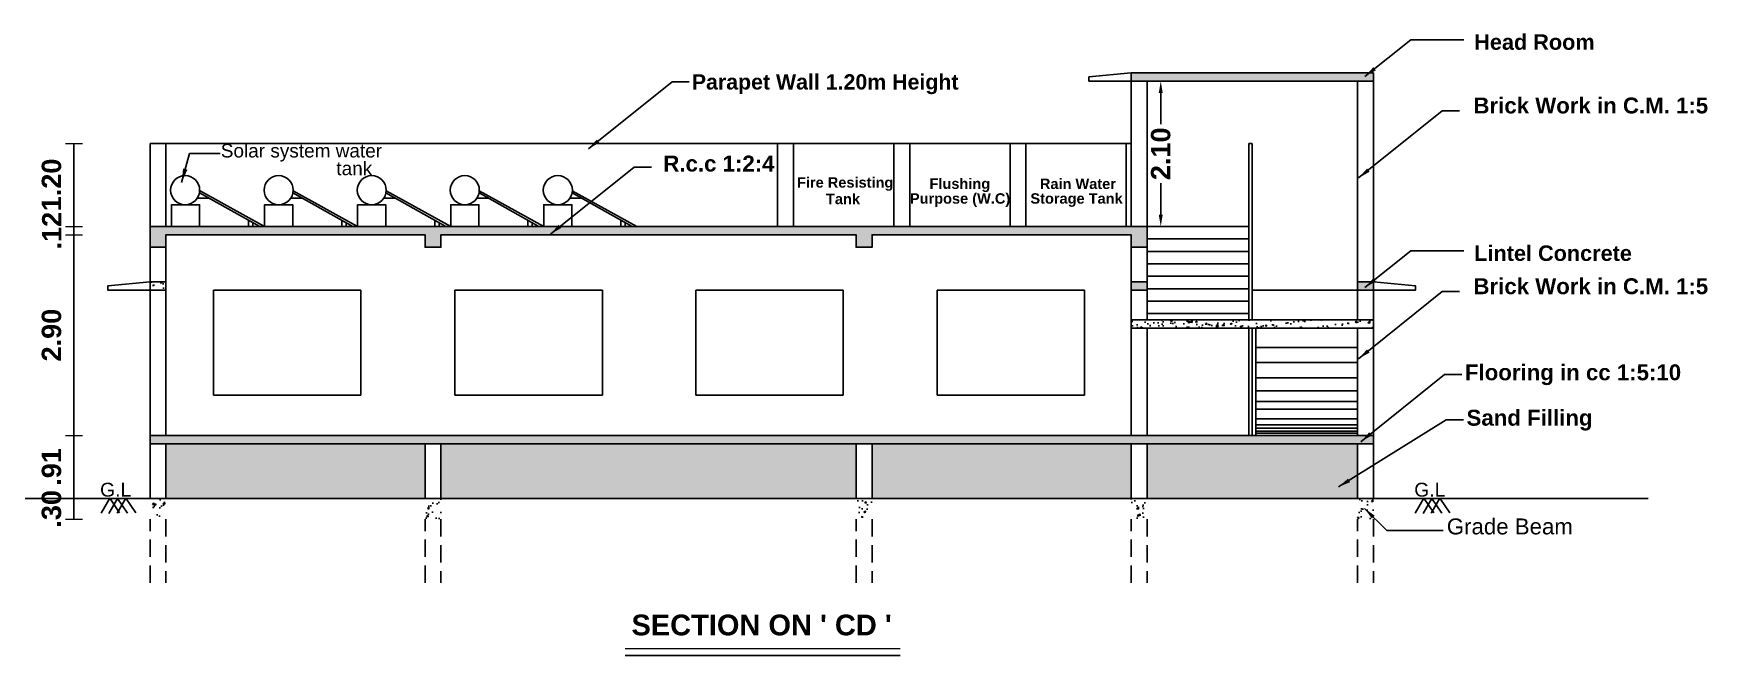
# Model space of a CAD drawing. Header units: metres. Extents: x 75088 to 75192, y -5136 to -5050.
# Drawn here: x 75114.93 to 75139.12, y -5081.04 to -5072.05 of the extents above; entities that cross this region are included whole.
import ezdxf

# ---------------------------------------------------------------- set-up
doc = ezdxf.new("R2010")
doc.units = ezdxf.units.M
doc.header["$MEASUREMENT"] = 0
doc.header["$PDMODE"] = 2
doc.linetypes.add('HIDDEN', pattern=[0.375, 0.25, -0.125])
doc.styles.add('Ar Bold', font='arialbd.ttf', dxfattribs={"height": 0.28})
doc.styles.add('Arial$001', font='arial.ttf', dxfattribs={"height": 2.34})
doc.styles.add('Arial$101', font='arialbd.ttf', dxfattribs={"height": 3.312})
doc.styles.get("Standard").update_dxf_attribs({"font": 'arial.ttf', "height": 0.25})
doc.dimstyles.get("Standard").update_dxf_attribs({"dimtxt": 0.22, "dimasz": 0.18, "dimexe": 0.18, "dimexo": 0.0625, "dimgap": 0.09, "dimtad": 0, "dimtih": 1, "dimtoh": 1, "dimzin": 0, "dimdsep": 46, "dimtxsty": 'Standard', "dimcen": 0.09, "dimadec": 0, "dimazin": 0, "dimtfac": 1, "dimtofl": 0, "dimtmove": 0, "dimatfit": 3, "dimfxl": 0, "dimtolj": 1, "dimtzin": 0, "dimarcsym": 0})
doc.dimstyles.new('~dimensions', dxfattribs={"dimtxt": 0.28, "dimasz": 0.17, "dimexe": 0.05, "dimexo": 0.0625, "dimgap": 0.06, "dimtad": 1, "dimzin": 4, "dimdsep": 46, "dimtxsty": 'Ar Bold', "dimcen": 0.09, "dimse1": 1, "dimse2": 1, "dimsd1": 1, "dimsd2": 1, "dimclrt": 71, "dimadec": 0, "dimazin": 0, "dimtfac": 1, "dimtix": 1, "dimtofl": 0, "dimtmove": 2, "dimatfit": 3, "dimfxl": 0, "dimtolj": 1, "dimtzin": 0, "dimarcsym": 0})
doc.dimstyles.new('~Dimention', dxfattribs={"dimtxt": 0.22, "dimasz": 0.2, "dimexe": 0.05, "dimexo": 0.0625, "dimgap": 0.09, "dimtad": 1, "dimzin": 4, "dimdsep": 46, "dimtxsty": 'Ar Bold', "dimcen": 0, "dimse1": 1, "dimse2": 1, "dimclrd": 8, "dimclrt": 71, "dimadec": 0, "dimazin": 0, "dimtfac": 1, "dimtix": 1, "dimtofl": 0, "dimtmove": 2, "dimatfit": 3, "dimfxl": 0, "dimtolj": 1, "dimtzin": 0, "dimarcsym": 0})

# ---------------------------------------------------------------- blocks, each defined once
blk = doc.blocks.new('*D39')
at = {"color": 0, "lineweight": -2}
for p, q in [((75131.223, -5072.91), (75131.223, -5073.364)), ((75131.223, -5074.67), (75131.223, -5074.216))]:
    blk.add_line(p, q, dxfattribs=at)
at = {"color": 0, "lineweight": 5}
for points in [[(75131.194, -5072.91), (75131.251, -5072.91), (75131.223, -5072.74)], [(75131.194, -5074.67), (75131.251, -5074.67), (75131.223, -5074.84)]]:
    blk.add_solid(points, dxfattribs=at)
at = {"layer": 'Defpoints', "color": 0, "lineweight": 5}
for p in [(75131.223, -5072.74), (75131.223, -5072.74), (75131.223, -5074.84)]:
    blk.add_point(p, dxfattribs=at)
at = {"color": 71, "insert": (75131.223, -5073.79), "char_height": 0.28, "attachment_point": 5, "rotation": 90, "style": 'Ar Bold'}
blk.add_mtext('\\A1;2.10', dxfattribs=at)
blk = doc.blocks.new('*D46')
at = {"layer": 'Defpoints', "color": 0, "lineweight": 5}
for p in [(75115.396, -5078.77), (75115.517, -5078.77), (75115.517, -5079.071)]:
    blk.add_point(p, dxfattribs=at)
at = {"color": 71, "insert": (75115.193, -5078.921), "char_height": 0.28, "attachment_point": 5, "rotation": 90, "style": 'Ar Bold'}
blk.add_mtext('\\A1;.30', dxfattribs=at)
blk = doc.blocks.new('*D47')
at = {"layer": 'Defpoints', "color": 0, "lineweight": 5}
for p in [(75115.396, -5077.86), (75115.517, -5077.86), (75115.517, -5078.77)]:
    blk.add_point(p, dxfattribs=at)
at = {"color": 71, "insert": (75115.193, -5078.315), "char_height": 0.28, "attachment_point": 5, "rotation": 90, "style": 'Ar Bold'}
blk.add_mtext('\\A1;.91', dxfattribs=at)
blk = doc.blocks.new('*D48')
at = {"layer": 'Defpoints', "color": 0, "lineweight": 5}
for p in [(75115.396, -5074.96), (75115.517, -5074.96), (75115.517, -5077.86)]:
    blk.add_point(p, dxfattribs=at)
at = {"color": 71, "insert": (75115.193, -5076.41), "char_height": 0.28, "attachment_point": 5, "rotation": 90, "style": 'Ar Bold'}
blk.add_mtext('\\A1;2.90', dxfattribs=at)
blk = doc.blocks.new('*D49')
at = {"layer": 'Defpoints', "color": 0, "lineweight": 5}
for p in [(75115.396, -5074.84), (75115.517, -5074.84), (75115.517, -5074.96)]:
    blk.add_point(p, dxfattribs=at)
at = {"color": 71, "insert": (75115.196, -5074.9), "char_height": 0.28, "attachment_point": 5, "rotation": 90, "style": 'Ar Bold'}
blk.add_mtext('\\A1;.12', dxfattribs=at)
blk = doc.blocks.new('*D50')
at = {"layer": 'Defpoints', "color": 0, "lineweight": 5}
for p in [(75115.396, -5073.64), (75115.517, -5073.64), (75115.517, -5074.84)]:
    blk.add_point(p, dxfattribs=at)
at = {"color": 71, "insert": (75115.193, -5074.24), "char_height": 0.28, "attachment_point": 5, "rotation": 90, "style": 'Ar Bold'}
blk.add_mtext('\\A1;1.20', dxfattribs=at)

msp = doc.modelspace()

# ---------------------------------------------------------------- hatches: boundary and pattern name
h = msp.add_hatch()
h.set_pattern_fill('AR-CONC', color=256, scale=0.035)
h.set_pattern_definition([(50, (72496.78068, -2637.34472), (0.251041064, -0.021963247), [0.02625, -0.28875]), (355, (72496.78068, -2637.34472), (-0.048562967, 0.263267247), [0.021, -0.231]), (100.4514445, (72496.8016, -2637.34655), (0.202478096, 0.241303997), [0.022309067, -0.24539974]), (46.1842, (72496.78068, -2637.27472), (0.373534466, -0.057931748), [0.039375, -0.433125]), (96.635635, (72496.8118, -2637.27954), (0.32713168, 0.34094151), [0.03346362, -0.368099816]), (351.184164, (72496.7807, -2637.2747), (0.32713168, 0.34094151), [0.0315, -0.3465]), (21, (72496.81568, -2637.29222), (0.208917468, -0.140916612), [0.02625, -0.28875]), (326, (72496.81568, -2637.29222), (0.085160366, 0.253802516), [0.021, -0.231]), (71.451445, (72496.8331, -2637.30396), (0.294077832, 0.112885903), [0.022309066, -0.24539974]), (37.5, (72496.78068, -2637.34472), (0.0042559494, 0.1165128488), [0, -0.2282, 0, -0.2345, 0, -0.231875]), (7.5, (72496.78068, -2637.34472), (0.092074338, 0.138044099), [0, -0.1337, 0, -0.22295, 0, -0.088375]), (327.5, (72496.70263, -2637.34472), (0.1868378527, -0.007894205), [0, -0.0875, 0, -0.273, 0, -0.36225]), (317.5, (72496.66763, -2637.34472), (0.204115159, 0.035036744), [0, -0.11375, 0, -0.1813, 0, -0.25725])])
h.paths.add_polyline_path([(75116.616, -5077.86), (75116.846, -5077.86), (75134.295, -5077.86), (75134.295, -5077.98), (75134.065, -5077.98), (75116.616, -5077.98)])
h.paths.add_polyline_path([(75130.795, -5075.64), (75131.025, -5075.64), (75131.025, -5075.76), (75130.795, -5075.76)])
h.paths.add_polyline_path([(75134.065, -5075.64), (75134.295, -5075.64), (75134.295, -5075.76), (75134.065, -5075.76)])
h.paths.add_polyline_path([(75116.616, -5074.84), (75116.846, -5074.84), (75131.025, -5074.84), (75131.025, -5075.14), (75130.795, -5075.14), (75130.795, -5074.96), (75127.05, -5074.96), (75127.05, -5075.14), (75126.82, -5075.14), (75126.82, -5074.96), (75120.82, -5074.96), (75120.82, -5075.14), (75120.591, -5075.14), (75120.591, -5074.96), (75116.846, -5074.96), (75116.846, -5075.14), (75116.616, -5075.14)])
h.paths.add_polyline_path([(75134.295, -5072.74), (75134.295, -5072.62), (75130.795, -5072.62), (75130.795, -5072.74)])
h = msp.add_hatch()
h.set_pattern_fill('AR-CONC', color=256, scale=0.035)
h.set_pattern_definition([(50, (72383.59077, -2619.00098), (0.251041064, -0.021963247), [0.02625, -0.28875]), (355, (72383.59077, -2619.00098), (-0.048562967, 0.263267247), [0.021, -0.231]), (100.4514445, (72383.61169, -2619.0028), (0.202478096, 0.241303997), [0.022309067, -0.24539974]), (46.1842, (72383.59077, -2618.93098), (0.373534466, -0.057931748), [0.039375, -0.433125]), (96.635635, (72383.6219, -2618.9358), (0.32713168, 0.34094151), [0.03346362, -0.368099816]), (351.184164, (72383.59077, -2618.93098), (0.32713168, 0.34094151), [0.0315, -0.3465]), (21, (72383.62577, -2618.94848), (0.208917468, -0.140916612), [0.02625, -0.28875]), (326, (72383.62577, -2618.94848), (0.085160366, 0.253802516), [0.021, -0.231]), (71.451445, (72383.64318, -2618.96022), (0.294077832, 0.112885903), [0.022309066, -0.24539974]), (37.5, (72383.59077, -2619.00098), (0.0042559494, 0.1165128488), [0, -0.2282, 0, -0.2345, 0, -0.231875]), (7.5, (72383.59077, -2619.00098), (0.092074338, 0.138044099), [0, -0.1337, 0, -0.22295, 0, -0.088375]), (327.5, (72383.51272, -2619.00098), (0.1868378527, -0.007894205), [0, -0.0875, 0, -0.273, 0, -0.36225]), (317.5, (72383.47772, -2619.00098), (0.204115159, 0.035036744), [0, -0.11375, 0, -0.1813, 0, -0.25725])])
h.paths.add_polyline_path([(75116.846, -5075.64), (75116.616, -5075.64), (75116.616, -5075.76), (75116.846, -5075.76)])
h = msp.add_hatch()
h.set_pattern_fill('AR-CONC', color=256, scale=0.035)
h.set_pattern_definition([(50, (72367.37495, -2657.07999), (0.251041064, -0.021963247), [0.02625, -0.28875]), (355, (72367.37495, -2657.08), (-0.048562967, 0.263267247), [0.021, -0.231]), (100.4514445, (72367.39587, -2657.08182), (0.202478096, 0.241303997), [0.022309067, -0.24539974]), (46.1842, (72367.37495, -2657.01), (0.373534466, -0.057931748), [0.039375, -0.433125]), (96.635635, (72367.40608, -2657.0148), (0.32713168, 0.34094151), [0.03346362, -0.368099816]), (351.184164, (72367.37495, -2657.01), (0.32713168, 0.34094151), [0.0315, -0.3465]), (21, (72367.40995, -2657.02749), (0.208917468, -0.140916612), [0.02625, -0.28875]), (326, (72367.40995, -2657.0275), (0.085160366, 0.253802516), [0.021, -0.231]), (71.451445, (72367.42736, -2657.03923), (0.294077832, 0.112885903), [0.022309066, -0.24539974]), (37.5, (72367.37495, -2657.07999), (0.0042559494, 0.1165128488), [0, -0.2282, 0, -0.2345, 0, -0.231875]), (7.5, (72367.37495, -2657.07999), (0.092074338, 0.138044099), [0, -0.1337, 0, -0.22295, 0, -0.088375]), (327.5, (72367.2969, -2657.07999), (0.1868378527, -0.007894205), [0, -0.0875, 0, -0.273, 0, -0.36225]), (317.5, (72367.2619, -2657.07999), (0.204115159, 0.035036744), [0, -0.11375, 0, -0.1813, 0, -0.25725])])
h.paths.add_polyline_path([(75134.295, -5076.19), (75130.795, -5076.19), (75130.795, -5076.31), (75134.295, -5076.31)])
h = msp.add_hatch()
h.set_pattern_fill('AR-SAND', color=256, scale=0.1)
h.set_pattern_definition([(37.5, (72496.78068, -2637.34472), (-0.006299336, 0.192682377), [0, -0.152, 0, -0.17, 0, -0.1625]), (7.5, (72496.78068, -2637.34472), (0.17697767, 0.282214607), [0, -0.082, 0, -0.137, 0, -0.0525]), (327.5, (72496.65768, -2637.34472), (0.311414186, 0.000565905), [0, -0.05, 0, -0.18, 0, -0.235]), (317.5, (72496.65768, -2637.34472), (0.30061266, 0.087767556), [0, -0.025, 0, -0.118, 0, -0.135])])
h.paths.add_polyline_path([(75131.025, -5077.98), (75134.065, -5077.98), (75134.065, -5078.77), (75131.025, -5078.77)])
h.paths.add_polyline_path([(75127.05, -5077.98), (75130.795, -5077.98), (75130.795, -5078.77), (75127.05, -5078.77)])
h.paths.add_polyline_path([(75120.82, -5077.98), (75126.82, -5077.98), (75126.82, -5078.77), (75120.82, -5078.77)])
h.paths.add_polyline_path([(75116.846, -5077.98), (75120.591, -5077.98), (75120.591, -5078.77), (75116.846, -5078.77)])
h = msp.add_hatch()
h.set_pattern_fill('AR-CONC', color=256, scale=0.035)
h.set_pattern_definition([(50, (71560.10177, -4143.4634), (0.251041064, -0.021963247), [0.02625, -0.28875]), (355, (71560.10177, -4143.4634), (-0.048562967, 0.263267247), [0.021, -0.231]), (100.4514445, (71560.1227, -4143.46522), (0.202478096, 0.241303997), [0.022309067, -0.24539974]), (46.1842, (71560.10177, -4143.3934), (0.373534466, -0.057931748), [0.039375, -0.433125]), (96.635635, (71560.1329, -4143.3982), (0.32713168, 0.34094151), [0.03346362, -0.368099816]), (351.184164, (71560.10177, -4143.3934), (0.32713168, 0.34094151), [0.0315, -0.3465]), (21, (71560.13677, -4143.4109), (0.208917468, -0.140916612), [0.02625, -0.28875]), (326, (71560.13677, -4143.4109), (0.085160366, 0.253802516), [0.021, -0.231]), (71.451445, (71560.15418, -4143.42263), (0.294077832, 0.112885903), [0.022309066, -0.24539974]), (37.5, (71560.10177, -4143.46339), (0.0042559494, 0.1165128488), [0, -0.2282, 0, -0.2345, 0, -0.231875]), (7.5, (71560.10177, -4143.46339), (0.092074338, 0.138044099), [0, -0.1337, 0, -0.22295, 0, -0.088375]), (327.5, (71560.02372, -4143.46339), (0.1868378527, -0.007894205), [0, -0.0875, 0, -0.273, 0, -0.36225]), (317.5, (71559.98872, -4143.46339), (0.204115159, 0.035036744), [0, -0.11375, 0, -0.1813, 0, -0.25725])])
h.paths.add_polyline_path([(75116.846, -5078.77), (75116.846, -5079.071), (75116.616, -5079.071), (75116.616, -5078.77)])
h = msp.add_hatch()
h.set_pattern_fill('AR-CONC', color=256, scale=0.035)
h.set_pattern_definition([(50, (71556.12727, -4143.4634), (0.251041064, -0.021963247), [0.02625, -0.28875]), (355, (71556.12727, -4143.4634), (-0.048562967, 0.263267247), [0.021, -0.231]), (100.4514445, (71556.1482, -4143.46522), (0.202478096, 0.241303997), [0.022309067, -0.24539974]), (46.1842, (71556.12727, -4143.3934), (0.373534466, -0.057931748), [0.039375, -0.433125]), (96.635635, (71556.1584, -4143.3982), (0.32713168, 0.34094151), [0.03346362, -0.368099816]), (351.184164, (71556.12727, -4143.3934), (0.32713168, 0.34094151), [0.0315, -0.3465]), (21, (71556.16227, -4143.4109), (0.208917468, -0.140916612), [0.02625, -0.28875]), (326, (71556.16227, -4143.4109), (0.085160366, 0.253802516), [0.021, -0.231]), (71.451445, (71556.17968, -4143.42263), (0.294077832, 0.112885903), [0.022309066, -0.24539974]), (37.5, (71556.127275, -4143.46339), (0.0042559494, 0.1165128488), [0, -0.2282, 0, -0.2345, 0, -0.231875]), (7.5, (71556.12727, -4143.46339), (0.092074338, 0.138044099), [0, -0.1337, 0, -0.22295, 0, -0.088375]), (327.5, (71556.04922, -4143.46339), (0.1868378527, -0.007894205), [0, -0.0875, 0, -0.273, 0, -0.36225]), (317.5, (71556.01422, -4143.46339), (0.204115159, 0.035036744), [0, -0.11375, 0, -0.1813, 0, -0.25725])])
h.paths.add_polyline_path([(75120.82, -5078.77), (75120.82, -5079.071), (75120.591, -5079.071), (75120.591, -5078.77)])
h = msp.add_hatch()
h.set_pattern_fill('AR-CONC', color=256, scale=0.035)
h.set_pattern_definition([(50, (71549.89727, -4143.4634), (0.251041064, -0.021963247), [0.02625, -0.28875]), (355, (71549.89727, -4143.4634), (-0.048562967, 0.263267247), [0.021, -0.231]), (100.4514445, (71549.9182, -4143.46522), (0.202478096, 0.241303997), [0.022309067, -0.24539974]), (46.1842, (71549.89727, -4143.3934), (0.373534466, -0.057931748), [0.039375, -0.433125]), (96.635635, (71549.9284, -4143.3982), (0.32713168, 0.34094151), [0.03346362, -0.368099816]), (351.184164, (71549.89727, -4143.3934), (0.32713168, 0.34094151), [0.0315, -0.3465]), (21, (71549.93227, -4143.4109), (0.208917468, -0.140916612), [0.02625, -0.28875]), (326, (71549.93227, -4143.4109), (0.085160366, 0.253802516), [0.021, -0.231]), (71.451445, (71549.94968, -4143.42263), (0.294077832, 0.112885903), [0.022309066, -0.24539974]), (37.5, (71549.897275, -4143.46339), (0.0042559494, 0.1165128488), [0, -0.2282, 0, -0.2345, 0, -0.231875]), (7.5, (71549.89727, -4143.46339), (0.092074338, 0.138044099), [0, -0.1337, 0, -0.22295, 0, -0.088375]), (327.5, (71549.81922, -4143.46339), (0.1868378527, -0.007894205), [0, -0.0875, 0, -0.273, 0, -0.36225]), (317.5, (71549.78422, -4143.46339), (0.204115159, 0.035036744), [0, -0.11375, 0, -0.1813, 0, -0.25725])])
h.paths.add_polyline_path([(75127.05, -5078.77), (75127.05, -5079.071), (75126.821, -5079.071), (75126.821, -5078.77)])
h = msp.add_hatch()
h.set_pattern_fill('AR-CONC', color=256, scale=0.035)
h.set_pattern_definition([(50, (71545.92278, -4143.4634), (0.251041064, -0.021963247), [0.02625, -0.28875]), (355, (71545.92278, -4143.4634), (-0.048562967, 0.263267247), [0.021, -0.231]), (100.4514445, (71545.9437, -4143.46522), (0.202478096, 0.241303997), [0.022309067, -0.24539974]), (46.1842, (71545.92278, -4143.3934), (0.373534466, -0.057931748), [0.039375, -0.433125]), (96.635635, (71545.9539, -4143.3982), (0.32713168, 0.34094151), [0.03346362, -0.368099816]), (351.184164, (71545.92278, -4143.3934), (0.32713168, 0.34094151), [0.0315, -0.3465]), (21, (71545.95778, -4143.4109), (0.208917468, -0.140916612), [0.02625, -0.28875]), (326, (71545.95778, -4143.4109), (0.085160366, 0.253802516), [0.021, -0.231]), (71.451445, (71545.97519, -4143.42263), (0.294077832, 0.112885903), [0.022309066, -0.24539974]), (37.5, (71545.92278, -4143.46339), (0.0042559494, 0.1165128488), [0, -0.2282, 0, -0.2345, 0, -0.231875]), (7.5, (71545.92278, -4143.46339), (0.092074338, 0.138044099), [0, -0.1337, 0, -0.22295, 0, -0.088375]), (327.5, (71545.84473, -4143.46339), (0.1868378527, -0.007894205), [0, -0.0875, 0, -0.273, 0, -0.36225]), (317.5, (71545.80973, -4143.46339), (0.204115159, 0.035036744), [0, -0.11375, 0, -0.1813, 0, -0.25725])])
h.paths.add_polyline_path([(75131.025, -5078.77), (75131.025, -5079.071), (75130.795, -5079.071), (75130.795, -5078.77)])
h = msp.add_hatch()
h.set_pattern_fill('AR-CONC', color=256, scale=0.035)
h.set_pattern_definition([(50, (71542.65278, -4143.4634), (0.251041064, -0.021963247), [0.02625, -0.28875]), (355, (71542.65278, -4143.4634), (-0.048562967, 0.263267247), [0.021, -0.231]), (100.4514445, (71542.6737, -4143.46522), (0.202478096, 0.241303997), [0.022309067, -0.24539974]), (46.1842, (71542.65278, -4143.3934), (0.373534466, -0.057931748), [0.039375, -0.433125]), (96.635635, (71542.6839, -4143.3982), (0.32713168, 0.34094151), [0.03346362, -0.368099816]), (351.184164, (71542.65278, -4143.3934), (0.32713168, 0.34094151), [0.0315, -0.3465]), (21, (71542.68778, -4143.4109), (0.208917468, -0.140916612), [0.02625, -0.28875]), (326, (71542.68778, -4143.4109), (0.085160366, 0.253802516), [0.021, -0.231]), (71.451445, (71542.70519, -4143.42263), (0.294077832, 0.112885903), [0.022309066, -0.24539974]), (37.5, (71542.65278, -4143.46339), (0.0042559494, 0.1165128488), [0, -0.2282, 0, -0.2345, 0, -0.231875]), (7.5, (71542.65278, -4143.46339), (0.092074338, 0.138044099), [0, -0.1337, 0, -0.22295, 0, -0.088375]), (327.5, (71542.57473, -4143.46339), (0.1868378527, -0.007894205), [0, -0.0875, 0, -0.273, 0, -0.36225]), (317.5, (71542.53973, -4143.46339), (0.204115159, 0.035036744), [0, -0.11375, 0, -0.1813, 0, -0.25725])])
h.paths.add_polyline_path([(75134.295, -5078.77), (75134.295, -5079.071), (75134.065, -5079.071), (75134.065, -5078.77)])

# ---------------------------------------------------------------- linework, layer by layer
for p, q in [((75130.795, -5072.62), (75134.295, -5072.62)), ((75130.795, -5072.74), (75134.295, -5072.74)), ((75131.025, -5072.74), (75131.025, -5074.84)), ((75134.065, -5072.74), (75134.065, -5074.96)), ((75116.616, -5073.64), (75130.795, -5073.64)), ((75116.616, -5073.64), (75116.616, -5075.64)), ((75116.846, -5073.64), (75116.846, -5074.84)), ((75125.685, -5074.84), (75125.685, -5073.64)), ((75125.915, -5074.84), (75125.915, -5073.64)), ((75127.365, -5074.84), (75127.365, -5073.64)), ((75127.595, -5074.84), (75127.595, -5073.64)), ((75129.045, -5074.84), (75129.045, -5073.64)), ((75129.275, -5074.84), (75129.275, -5073.64)), ((75130.725, -5074.84), (75130.725, -5073.64)), ((75131.025, -5074.84), (75116.616, -5074.84)), ((75131.025, -5074.84), (75131.025, -5076.19)), ((75120.591, -5074.96), (75116.846, -5074.96)), ((75116.846, -5074.96), (75116.846, -5077.86)), ((75120.82, -5074.96), (75120.82, -5075.14)), ((75126.82, -5074.96), (75120.82, -5074.96)), ((75126.82, -5074.96), (75126.82, -5075.14)), ((75130.795, -5074.96), (75127.05, -5074.96)), ((75130.795, -5074.96), (75130.795, -5077.86)), ((75134.065, -5074.96), (75134.065, -5076.19)), ((75116.846, -5075.64), (75116.616, -5075.64)), ((75116.616, -5075.76), (75116.616, -5078.77)), ((75116.846, -5075.76), (75116.616, -5075.76)), ((75117.535, -5077.28), (75117.535, -5075.76)), ((75117.535, -5075.76), (75119.665, -5075.76)), ((75119.665, -5077.28), (75119.665, -5075.76)), ((75121.023, -5077.28), (75121.023, -5075.76)), ((75121.023, -5075.76), (75123.153, -5075.76)), ((75123.153, -5077.28), (75123.153, -5075.76)), ((75124.503, -5077.28), (75124.503, -5075.76)), ((75124.503, -5075.76), (75126.633, -5075.76)), ((75126.633, -5075.76), (75126.633, -5077.28)), ((75127.99, -5075.76), (75127.99, -5077.28)), ((75127.99, -5075.76), (75130.12, -5075.76)), ((75130.12, -5075.76), (75130.12, -5077.28)), ((75131.025, -5075.64), (75130.795, -5075.64)), ((75131.025, -5075.76), (75130.795, -5075.76)), ((75134.295, -5075.64), (75134.065, -5075.64)), ((75134.295, -5075.76), (75134.065, -5075.76)), ((75131.025, -5076.31), (75131.025, -5077.86)), ((75132.595, -5076.31), (75132.595, -5077.86)), ((75134.065, -5076.31), (75134.065, -5077.86)), ((75117.535, -5077.28), (75119.665, -5077.28)), ((75121.023, -5077.28), (75123.153, -5077.28)), ((75124.503, -5077.28), (75126.633, -5077.28)), ((75127.99, -5077.28), (75130.12, -5077.28)), ((75134.295, -5077.86), (75116.616, -5077.86)), ((75134.295, -5077.98), (75116.616, -5077.98)), ((75116.846, -5077.98), (75116.846, -5078.77)), ((75134.065, -5077.86), (75132.545, -5077.86)), ((75134.065, -5077.98), (75134.065, -5078.77))]:
    msp.add_line(p, q)
at = {"color": 3}
for p, q in [((75130.795, -5072.62), (75130.795, -5074.84)), ((75134.295, -5072.62), (75134.295, -5078.77))]:
    msp.add_line(p, q, dxfattribs=at)
at = {"color": 8}
for p, q in [((75134.065, -5076.589), (75132.595, -5076.589)), ((75134.065, -5076.807), (75132.595, -5076.807)), ((75134.065, -5077.026), (75132.595, -5077.026)), ((75134.065, -5077.217), (75132.595, -5077.217)), ((75134.065, -5077.37), (75132.595, -5077.37)), ((75134.065, -5077.478), (75132.595, -5077.478)), ((75134.065, -5077.622), (75132.595, -5077.622)), ((75134.065, -5077.709), (75132.595, -5077.709)), ((75134.065, -5077.753), (75132.595, -5077.753)), ((75134.065, -5077.8), (75132.595, -5077.8)), ((75134.065, -5077.828), (75132.595, -5077.828))]:
    msp.add_line(p, q, dxfattribs=at)
at = {"color": 5}
msp.add_line((75138.265, -5078.77), (75113.14, -5078.77), dxfattribs=at)
for points in [[(75130.795, -5072.74), (75130.185, -5072.74), (75130.185, -5072.68), (75130.795, -5072.62)], [(75115.517, -5079.071), (75115.517, -5073.64)], [(75132.495, -5073.64), (75132.545, -5073.64)], [(75132.495, -5074.84), (75132.495, -5073.64)], [(75132.545, -5074.84), (75132.545, -5073.64)], [(75131.025, -5074.84), (75132.495, -5074.84)], [(75132.495, -5076.19), (75132.495, -5074.84)], [(75132.545, -5075.88), (75132.545, -5074.84)], [(75116.846, -5075.14), (75116.616, -5075.14)], [(75120.591, -5075.14), (75120.591, -5074.96)], [(75120.591, -5075.14), (75120.82, -5075.14)], [(75127.05, -5075.14), (75126.82, -5075.14)], [(75127.05, -5075.14), (75127.05, -5074.96)], [(75130.795, -5075.14), (75131.025, -5075.14)], [(75131.025, -5075.02), (75132.495, -5075.02)], [(75131.025, -5075.2), (75132.495, -5075.2)], [(75131.025, -5075.38), (75132.495, -5075.38)], [(75131.025, -5075.56), (75132.495, -5075.56)], [(75131.025, -5075.74), (75132.495, -5075.74)], [(75131.025, -5075.92), (75132.495, -5075.92)], [(75131.025, -5076.1), (75132.495, -5076.1)], [(75132.545, -5075.88), (75132.545, -5076.19)], [(75132.545, -5076.31), (75132.545, -5077.86)], [(75120.591, -5078.77), (75120.591, -5077.98)], [(75120.82, -5078.77), (75120.82, -5077.98)], [(75126.82, -5078.77), (75126.82, -5077.98)], [(75127.05, -5078.77), (75127.05, -5077.98)], [(75130.795, -5077.98), (75130.795, -5078.77)], [(75131.025, -5077.98), (75131.025, -5078.77)]]:
    msp.add_lwpolyline(points)
at = {"color": 3}
for points in [[(75134.295, -5072.74), (75130.795, -5072.74), (75130.185, -5072.74), (75130.185, -5072.68), (75130.795, -5072.62), (75134.295, -5072.62)], [(75116.616, -5075.76), (75116.616, -5075.64)]]:
    msp.add_lwpolyline(points, dxfattribs=at)
for points in [[(75131.025, -5072.74), (75130.795, -5072.74), (75130.795, -5074.84), (75131.025, -5074.84)], [(75134.065, -5072.74), (75134.295, -5072.74), (75134.295, -5075.64), (75134.065, -5075.64), (75134.065, -5074.96)], [(75116.616, -5073.64), (75116.846, -5073.64), (75116.846, -5074.84), (75116.616, -5074.84)], [(75116.616, -5074.84), (75116.846, -5074.84), (75131.025, -5074.84), (75131.025, -5075.14), (75130.795, -5075.14), (75130.795, -5074.96), (75127.05, -5074.96), (75127.05, -5075.14), (75126.82, -5075.14), (75126.82, -5074.96), (75120.82, -5074.96), (75120.82, -5075.14), (75120.591, -5075.14), (75120.591, -5074.96), (75116.846, -5074.96), (75116.846, -5075.14), (75116.616, -5075.14)], [(75116.616, -5075.14), (75116.846, -5075.14), (75116.846, -5075.64), (75116.616, -5075.64)], [(75130.795, -5075.14), (75131.025, -5075.14), (75131.025, -5075.64), (75130.795, -5075.64)], [(75116.616, -5075.64), (75116.616, -5075.64), (75116.616, -5075.76), (75116.616, -5075.76), (75116.006, -5075.76), (75116.006, -5075.7)], [(75116.846, -5075.64), (75116.616, -5075.64), (75116.616, -5075.76), (75116.846, -5075.76)], [(75116.616, -5075.76), (75116.846, -5075.76), (75116.846, -5077.86), (75116.616, -5077.86)], [(75130.795, -5075.64), (75131.025, -5075.64), (75131.025, -5075.76), (75130.795, -5075.76)], [(75131.025, -5075.76), (75130.795, -5075.76), (75130.795, -5076.19), (75131.025, -5076.19)], [(75134.065, -5075.64), (75134.295, -5075.64), (75134.295, -5075.76), (75134.065, -5075.76)], [(75134.295, -5075.76), (75134.065, -5075.76), (75134.065, -5076.19), (75134.295, -5076.19)], [(75134.295, -5075.64), (75134.295, -5075.64), (75134.295, -5075.76), (75134.295, -5075.76), (75134.905, -5075.76), (75134.905, -5075.7)], [(75130.795, -5076.19), (75134.295, -5076.19), (75134.295, -5076.31), (75130.795, -5076.31)], [(75130.795, -5076.31), (75131.025, -5076.31), (75131.025, -5077.86), (75130.795, -5077.86)], [(75134.065, -5076.31), (75134.295, -5076.31), (75134.295, -5077.86), (75134.065, -5077.86)], [(75116.616, -5077.86), (75116.846, -5077.86), (75134.295, -5077.86), (75134.295, -5077.98), (75134.065, -5077.98), (75116.616, -5077.98)], [(75116.616, -5077.98), (75116.846, -5077.98), (75116.846, -5078.77), (75116.616, -5078.77)], [(75120.591, -5077.98), (75120.82, -5077.98), (75120.82, -5078.77), (75120.591, -5078.77)], [(75126.82, -5077.98), (75127.05, -5077.98), (75127.05, -5078.77), (75126.82, -5078.77)], [(75130.795, -5077.98), (75131.025, -5077.98), (75131.025, -5078.77), (75130.795, -5078.77)], [(75134.065, -5077.98), (75134.295, -5077.98), (75134.295, -5078.77), (75134.065, -5078.77)]]:
    msp.add_lwpolyline(points, close=True, dxfattribs=at)
at = {"color": 7, "linetype": 'Continuous', "lineweight": 20}
for points in [[(75115.396, -5073.64), (75115.638, -5073.64), (75115.638, -5073.64)], [(75115.396, -5074.84), (75115.638, -5074.84), (75115.638, -5074.84)], [(75115.396, -5074.96), (75115.638, -5074.96), (75115.638, -5074.96)], [(75115.396, -5077.86), (75115.638, -5077.86), (75115.638, -5077.86)], [(75115.396, -5078.77), (75115.638, -5078.77), (75115.638, -5078.77)], [(75115.396, -5079.071), (75115.638, -5079.071), (75115.638, -5079.071)], [(75127.457, -5080.946), (75123.484, -5080.946)]]:
    msp.add_lwpolyline(points, dxfattribs=at)
at = {"color": 6}
for points in [[(75117.33, -5074.352), (75118.202, -5074.84)], [(75118.271, -5074.84), (75117.333, -5074.322)], [(75118.681, -5074.356), (75119.547, -5074.84)], [(75118.684, -5074.326), (75119.616, -5074.84)], [(75120.026, -5074.356), (75120.892, -5074.84)], [(75120.029, -5074.326), (75120.961, -5074.84)], [(75121.371, -5074.356), (75122.237, -5074.84)], [(75121.374, -5074.326), (75122.306, -5074.84)], [(75122.716, -5074.356), (75123.582, -5074.84)], [(75122.719, -5074.326), (75123.651, -5074.84)], [(75116.926, -5074.84), (75116.926, -5074.526), (75117.333, -5074.526), (75117.333, -5074.84)], [(75117.297, -5074.433), (75117.474, -5074.433)], [(75118.271, -5074.84), (75118.271, -5074.526), (75118.678, -5074.526), (75118.678, -5074.84)], [(75118.649, -5074.433), (75118.819, -5074.433)], [(75119.616, -5074.84), (75119.616, -5074.526), (75120.023, -5074.526), (75120.023, -5074.84)], [(75119.994, -5074.433), (75120.164, -5074.433)], [(75120.961, -5074.84), (75120.961, -5074.526), (75121.368, -5074.526), (75121.368, -5074.84)], [(75121.339, -5074.433), (75121.509, -5074.433)], [(75122.306, -5074.84), (75122.306, -5074.526), (75122.713, -5074.526), (75122.713, -5074.84)], [(75122.684, -5074.433), (75122.854, -5074.433)], [(75118.041, -5074.84), (75118.041, -5074.751)], [(75118.104, -5074.84), (75118.104, -5074.786)], [(75119.386, -5074.84), (75119.386, -5074.751)], [(75119.449, -5074.84), (75119.449, -5074.786)], [(75120.731, -5074.84), (75120.731, -5074.751)], [(75120.794, -5074.84), (75120.794, -5074.786)], [(75122.076, -5074.84), (75122.076, -5074.751)], [(75122.139, -5074.84), (75122.139, -5074.786)], [(75123.421, -5074.84), (75123.421, -5074.751)], [(75123.484, -5074.84), (75123.484, -5074.786)]]:
    msp.add_lwpolyline(points, dxfattribs=at)
at = {"color": 1}
for points in [[(75134.065, -5075.76), (75132.545, -5075.76)], [(75132.495, -5076.31), (75132.495, -5077.86)], [(75127.457, -5081.04), (75123.484, -5081.04)]]:
    msp.add_lwpolyline(points, dxfattribs=at)
at = {"color": 40}
for points in [[(75116.177, -5078.98), (75116.033, -5078.767), (75115.908, -5078.983)], [(75116.292, -5078.983), (75116.148, -5078.77), (75116.023, -5078.987)], [(75116.411, -5078.98), (75116.267, -5078.767), (75116.142, -5078.983)], [(75135.168, -5078.98), (75135.024, -5078.767), (75134.899, -5078.983)], [(75135.284, -5078.983), (75135.14, -5078.77), (75135.015, -5078.987)], [(75135.402, -5078.98), (75135.258, -5078.767), (75135.133, -5078.983)]]:
    msp.add_lwpolyline(points, dxfattribs=at)
at = {"linetype": 'HIDDEN'}
for points in [[(75116.616, -5079.991), (75116.616, -5079.071)], [(75116.846, -5079.071), (75116.846, -5079.991)], [(75120.591, -5079.991), (75120.591, -5079.071)], [(75120.82, -5079.071), (75120.82, -5079.991)], [(75126.821, -5079.991), (75126.821, -5079.071)], [(75127.05, -5079.071), (75127.05, -5079.991)], [(75130.795, -5079.991), (75130.795, -5079.071)], [(75131.025, -5079.071), (75131.025, -5079.991)], [(75134.065, -5079.991), (75134.065, -5079.071)], [(75134.295, -5079.071), (75134.295, -5079.991)]]:
    msp.add_lwpolyline(points, dxfattribs=at)
at = {"color": 6}
for centre in [(75117.123, -5074.316), (75118.475, -5074.316), (75119.82, -5074.316), (75121.165, -5074.316), (75122.51, -5074.316)]:
    msp.add_circle(centre, 0.21, dxfattribs=at)

# ---------------------------------------------------------------- texts
at = {"color": 7}
for s, height, style, p in [('Head Room', 0.2242, 'Arial$101', (75135.753, -5072.287)), (' Parapet Wall 1.20m Height', 0.22068, 'Arial$101', (75124.36, -5072.861)), ('Solar system water ', 0.19626, 'Arial$001', (75117.639, -5073.843)), ('tank', 0.1963, 'Arial$001', (75119.309, -5074.099)), ('Lintel Concrete', 0.22415, 'Arial$101', (75135.753, -5075.338)), ("SECTION ON ' CD '", 0.3, 'Arial$101', (75123.574, -5080.749))]:
    msp.add_text(s, height=height, dxfattribs=dict(at, style=style)).set_placement(p)
at = {"style": 'Ar Bold'}
for s, p in [('Brick Work in C.M. 1:5', (75135.742, -5073.207)), ('R.c.c 1:2:4', (75124.034, -5074.046)), ('Brick Work in C.M. 1:5', (75135.742, -5075.819)), ('Flooring in cc 1:5:10', (75135.619, -5077.063)), ('Sand Filling', (75135.642, -5077.719))]:
    msp.add_text(s, height=0.23, dxfattribs=at).set_placement(p)
at = {"color": 33, "style": 'Ar Bold'}
for s, height, p in [('Fire Resisting', 0.15071, (75125.966, -5074.279)), ('Flushing', 0.1507, (75127.881, -5074.297)), ('Rain Water', 0.1507, (75129.476, -5074.299)), ('Tank', 0.1507, (75126.385, -5074.518)), (' Purpose (W.C)', 0.15071, (75127.539, -5074.511)), ('Storage Tank', 0.15071, (75129.339, -5074.511))]:
    msp.add_text(s, height=height, dxfattribs=at).set_placement(p)
for s, height, p in [('G.L', 0.2, (75115.894, -5078.744)), ('G.L', 0.2, (75134.886, -5078.744)), ('Grade Beam ', 0.23, (75135.357, -5079.29))]:
    msp.add_text(s, height=height).set_placement(p)

# ---------------------------------------------------------------- dimensions: what is measured, and where the dimension line sits
dim = msp.add_linear_dim(base=(75131.223, -5072.74), p1=(75131.223, -5074.84), p2=(75131.223, -5072.74), angle=90, dimstyle='~dimensions', override={"dimsd1": 0, "dimsd2": 0})
dim.commit()
dim.dimension.update_dxf_attribs({"geometry": '*D39', "text_midpoint": (75131.223, -5073.79), "dimtype": 161})
for base, p1, p2, picture, middle in [((75115.396, -5073.64), (75115.517, -5074.84), (75115.517, -5073.64), '*D50', (75115.193, -5074.24)), ((75115.396, -5074.84), (75115.517, -5074.96), (75115.517, -5074.84), '*D49', (75115.196, -5074.9)), ((75115.396, -5074.96), (75115.517, -5077.86), (75115.517, -5074.96), '*D48', (75115.193, -5076.41)), ((75115.396, -5077.86), (75115.517, -5078.77), (75115.517, -5077.86), '*D47', (75115.193, -5078.315))]:
    dim = msp.add_linear_dim(base=base, p1=p1, p2=p2, angle=270, dimstyle='~dimensions')
    dim.commit()
    dim.dimension.update_dxf_attribs({"geometry": picture, "text_midpoint": middle})
dim = msp.add_aligned_dim(p1=(75115.517, -5079.071), p2=(75115.517, -5078.77), distance=0.121, dimstyle='~dimensions')
dim.commit()
dim.dimension.update_dxf_attribs({"geometry": '*D46', "text_midpoint": (75115.193, -5078.921)})

# ---------------------------------------------------------------- leaders
for points, override in [([(75134.173, -5072.674), (75134.838, -5072.141), (75135.602, -5072.141)], {"dimgap": 0.09, "dimtad": 0}), ([(75122.951, -5073.719), (75124.16, -5072.749), (75124.41, -5072.749)], {"dimgap": 0.09, "dimtad": 0}), ([(75134.082, -5074.139), (75135.292, -5073.169), (75135.542, -5073.169)], {"dimgap": 0.09, "dimtad": 0}), ([(75122.402, -5074.951), (75123.611, -5073.981), (75123.861, -5073.981)], {"dimgap": 0.09, "dimtad": 0}), ([(75134.173, -5075.724), (75134.838, -5075.191), (75135.602, -5075.191)], {"dimgap": 0.09, "dimtad": 0}), ([(75134.082, -5076.752), (75135.292, -5075.782), (75135.542, -5075.782)], {"dimgap": 0.09, "dimtad": 0}), ([(75134.114, -5077.95), (75135.323, -5076.98), (75135.573, -5076.98)], {"dimgap": 0.09, "dimtad": 0}), ([(75133.79, -5078.605), (75135.347, -5077.635), (75135.597, -5077.635)], {"dimgap": 0.09, "dimtad": 0}), ([(75134.167, -5078.914), (75134.488, -5079.232), (75135.304, -5079.232)], {"dimasz": 0.18, "dimgap": 0.09, "dimtad": 0})]:
    msp.add_leader(points, dimstyle='Standard', override=override)
at = {"color": 4}
msp.add_leader([(75117.073, -5074.204), (75117.186, -5073.786), (75117.632, -5073.786)], dimstyle='~Dimention', override={"dimclrd": 256}, dxfattribs=at)

doc.saveas('drawing.dxf')
